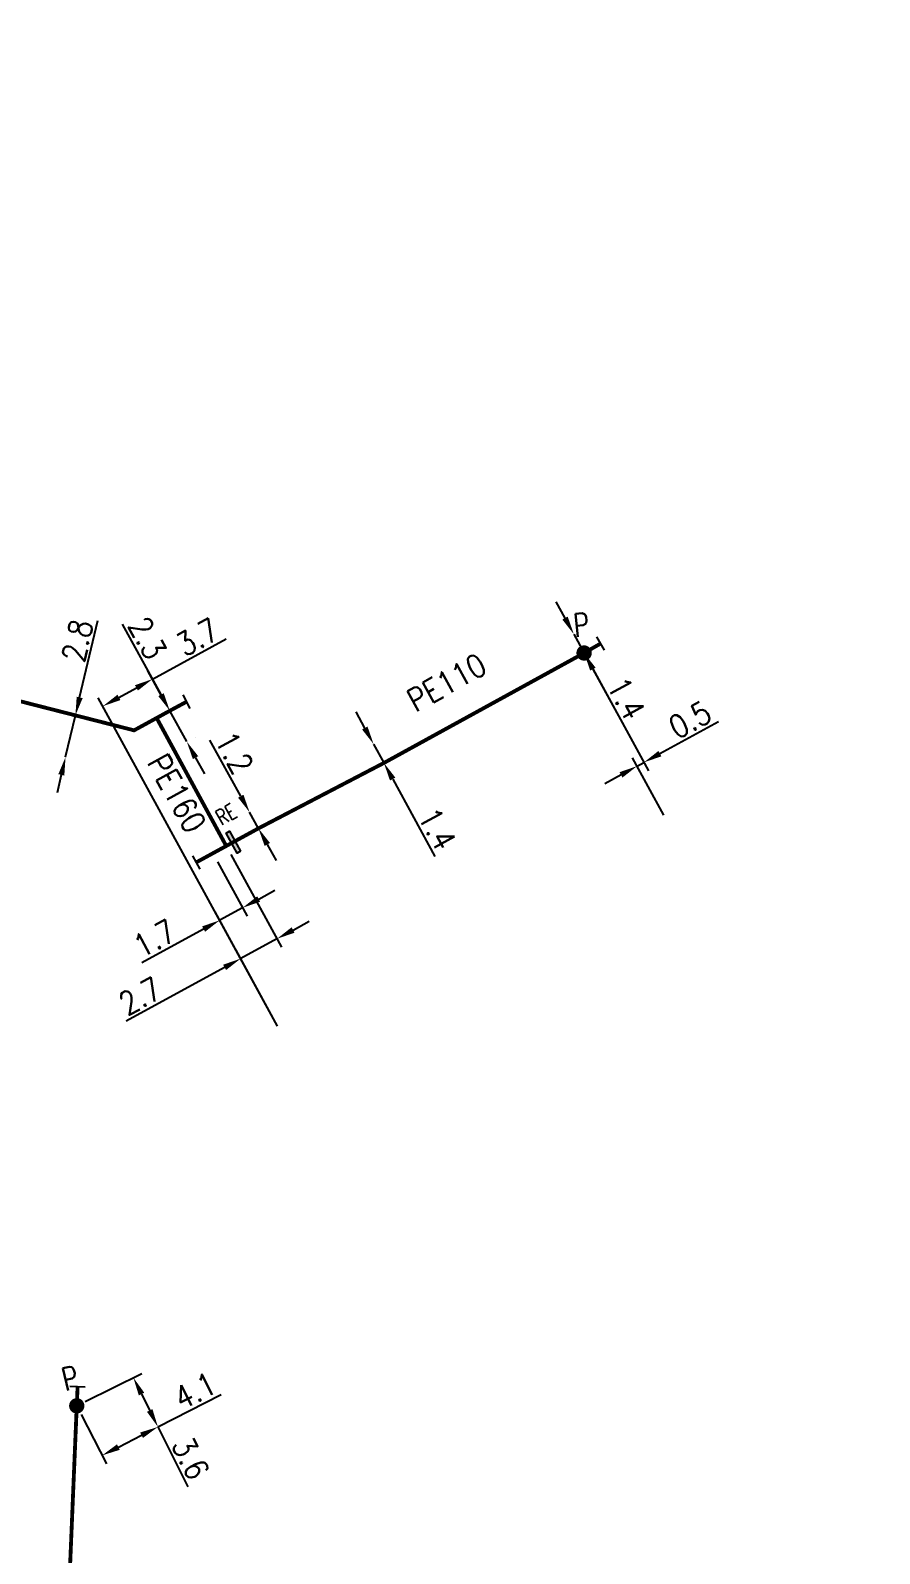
# Model space of a CAD drawing. Header units: millimetres. Extents: x 150998 to 151977, y 126997 to 128005.
# Drawn here: x 151564.8 to 151620.3, y 127257.4 to 127357 of the extents above; entities that cross this region are included whole.
import ezdxf
from ezdxf.enums import TextEntityAlignment as Align

# ---------------------------------------------------------------- set-up
doc = ezdxf.new("R2010")
doc.units = ezdxf.units.MM
doc.header["$PDMODE"] = 34
doc.linetypes.add('L_100_PE', pattern=[14, 10, -1.5, 1, -1.5])
doc.layers.get('0').update_dxf_attribs({"linetype": 'CONTINUOUS'})
doc.layers.get('DEFPOINTS').update_dxf_attribs({"linetype": 'CONTINUOUS'})
for name, color, linetype in [('L_140', 3, 'CONTINUOUS'), ('L_300', 7, 'CONTINUOUS'), ('L_340', 7, 'CONTINUOUS')]:
    doc.layers.add(name, color=color, linetype=linetype)
doc.styles.add('G_ROMANS', font='ROMANS.SHX', dxfattribs={"width": 0.75})
doc.styles.get("Standard").update_dxf_attribs({"font": 'romans.shx', "width": 0.85})
doc.dimstyles.get("Standard").update_dxf_attribs({"dimtxt": 1.5, "dimasz": 1.2, "dimexe": 0.625, "dimexo": 0.625, "dimgap": 0.25, "dimtad": 1, "dimdec": 1, "dimzin": 0, "dimdsep": 46, "dimtxsty": 'Standard', "dimcen": -0.5, "dimadec": 0, "dimazin": 0, "dimtfac": 1, "dimtdec": 1, "dimtmove": 0, "dimatfit": 3, "dimfxl": 0, "dimtolj": 1, "dimtzin": 0, "dimarcsym": 0})

# ---------------------------------------------------------------- blocks, each defined once
blk = doc.blocks.new('*D719')
at = {"layer": 'DEFPOINTS', "color": 0, "linetype": 'Continuous', "transparency": 16777216}
for p in [(151567.822, 127267.014), (151573.128, 127265.635), (151573.128, 127265.635)]:
    blk.add_point(p, dxfattribs=at)
at = {"layer": 'L_300', "color": 0, "linetype": 'Continuous', "lineweight": -2, "transparency": 16777216}
for p, q in [((151573.128, 127265.635), (151577.271, 127267.748)), ((151568.106, 127266.457), (151569.76, 127263.215)), ((151570.545, 127264.317), (151572.059, 127265.09))]:
    blk.add_line(p, q, dxfattribs=at)
at = {"layer": 'L_300', "color": 0, "linetype": 'Continuous', "transparency": 16777216}
for points in [[(151571.968, 127265.268), (151572.15, 127264.912), (151573.128, 127265.635)], [(151570.454, 127264.495), (151570.636, 127264.139), (151569.476, 127263.772)]]:
    blk.add_solid(points, dxfattribs=at)
at = {"layer": 'L_300', "color": 0, "linetype": 'Continuous', "transparency": 16777216, "insert": (151575.566, 127268.001), "char_height": 1.5, "attachment_point": 5, "rotation": 27.02742}
blk.add_mtext('\\A1;4.1', dxfattribs=at)
blk = doc.blocks.new('*D720')
at = {"layer": 'DEFPOINTS', "color": 0, "linetype": 'Continuous', "transparency": 16777216}
for p in [(151567.822, 127267.014), (151573.128, 127265.635), (151573.128, 127265.635)]:
    blk.add_point(p, dxfattribs=at)
at = {"layer": 'L_300', "color": 0, "linetype": 'Continuous', "lineweight": -2, "transparency": 16777216}
for p, q in [((151568.381, 127267.293), (151572.082, 127269.136)), ((151572.058, 127267.783), (151572.593, 127266.709)), ((151573.128, 127265.635), (151575.077, 127261.722))]:
    blk.add_line(p, q, dxfattribs=at)
at = {"layer": 'L_300', "color": 0, "linetype": 'Continuous', "transparency": 16777216}
for points in [[(151572.237, 127267.872), (151571.879, 127267.694), (151571.523, 127268.857)], [(151572.772, 127266.798), (151572.414, 127266.62), (151573.128, 127265.635)]]:
    blk.add_solid(points, dxfattribs=at)
at = {"layer": 'L_300', "color": 0, "linetype": 'Continuous', "transparency": 16777216, "insert": (151575.265, 127263.587), "char_height": 1.5, "attachment_point": 5, "rotation": 296.47915}
blk.add_mtext('\\A1;3.6', dxfattribs=at)
blk = doc.blocks.new('*D829')
at = {"layer": 'DEFPOINTS', "color": 0, "linetype": 'Continuous', "transparency": 16777216}
for p in [(151587.232, 127310.285), (151587.232, 127310.285), (151587.903, 127309.056)]:
    blk.add_point(p, dxfattribs=at)
at = {"layer": 'L_140', "color": 0, "linetype": 'Continuous', "lineweight": -2, "transparency": 16777216}
for p, q in [((151586.657, 127311.338), (151586.082, 127312.392)), ((151587.232, 127310.285), (151587.903, 127309.056)), ((151588.478, 127308.003), (151591.245, 127302.934))]:
    blk.add_line(p, q, dxfattribs=at)
at = {"layer": 'L_140', "color": 0, "linetype": 'Continuous', "transparency": 16777216}
for points in [[(151586.832, 127311.434), (151586.481, 127311.243), (151587.232, 127310.285)], [(151588.653, 127308.099), (151588.302, 127307.907), (151587.903, 127309.056)]]:
    blk.add_solid(points, dxfattribs=at)
at = {"layer": 'L_140', "color": 0, "linetype": 'Continuous', "transparency": 16777216, "insert": (151591.392, 127304.752), "char_height": 1.5, "attachment_point": 5, "rotation": 298.63127}
blk.add_mtext('\\A1;1.4', dxfattribs=at)
blk = doc.blocks.new('*D830')
at = {"layer": 'DEFPOINTS', "color": 0, "linetype": 'Continuous', "transparency": 16777216}
for p in [(151600.993, 127316.247), (151604.461, 127308.852), (151606.51, 127305.098)]:
    blk.add_point(p, dxfattribs=at)
at = {"layer": 'L_300', "color": 0, "linetype": 'Continuous', "lineweight": -2, "transparency": 16777216}
for p, q in [((151601.293, 127315.699), (151605.199, 127308.543)), ((151605.953, 127309.667), (151609.79, 127311.762)), ((151606.211, 127305.647), (151604.161, 127309.401)), ((151604.461, 127308.852), (151604.9, 127309.092)), ((151603.408, 127308.277), (151602.354, 127307.702))]:
    blk.add_line(p, q, dxfattribs=at)
at = {"layer": 'L_300', "color": 0, "linetype": 'Continuous', "transparency": 16777216}
for points in [[(151605.857, 127309.843), (151606.049, 127309.492), (151604.9, 127309.092)], [(151603.312, 127308.453), (151603.503, 127308.102), (151604.461, 127308.852)]]:
    blk.add_solid(points, dxfattribs=at)
at = {"layer": 'L_300', "color": 0, "linetype": 'Continuous', "transparency": 16777216, "insert": (151607.919, 127311.88), "char_height": 1.5, "attachment_point": 5, "rotation": 28.63127}
blk.add_mtext('\\A1;0.5', dxfattribs=at)
blk = doc.blocks.new('*D831')
at = {"layer": 'DEFPOINTS', "color": 0, "linetype": 'Continuous', "transparency": 16777216}
for p in [(151600.323, 127317.476), (151600.323, 127317.476), (151600.993, 127316.247)]:
    blk.add_point(p, dxfattribs=at)
at = {"layer": 'L_300', "color": 0, "linetype": 'Continuous', "lineweight": -2, "transparency": 16777216}
for p, q in [((151599.748, 127318.529), (151599.173, 127319.583)), ((151600.323, 127317.476), (151600.993, 127316.247)), ((151601.568, 127315.194), (151603.605, 127311.464))]:
    blk.add_line(p, q, dxfattribs=at)
at = {"layer": 'L_300', "color": 0, "linetype": 'Continuous', "transparency": 16777216}
for points in [[(151599.923, 127318.625), (151599.572, 127318.433), (151600.323, 127317.476)], [(151601.744, 127315.29), (151601.393, 127315.098), (151600.993, 127316.247)]]:
    blk.add_solid(points, dxfattribs=at)
at = {"layer": 'L_300', "color": 0, "linetype": 'Continuous', "transparency": 16777216, "insert": (151603.752, 127313.281), "char_height": 1.5, "attachment_point": 5, "rotation": 298.63127}
blk.add_mtext('\\A1;1.4', dxfattribs=at)
blk = doc.blocks.new('*D832')
at = {"layer": 'DEFPOINTS', "color": 0, "linetype": 'Continuous', "transparency": 16777216}
for p in [(151577.596, 127303.627), (151578.54, 127296.262), (151581.246, 127291.306)]:
    blk.add_point(p, dxfattribs=at)
at = {"layer": 'L_140', "color": 0, "linetype": 'Continuous', "lineweight": -2, "transparency": 16777216}
for p, q in [((151577.895, 127303.078), (151581.209, 127297.007)), ((151581.963, 127298.13), (151583.016, 127298.705)), ((151580.946, 127291.854), (151578.241, 127296.81)), ((151580.91, 127297.555), (151578.54, 127296.262)), ((151577.487, 127295.687), (151571.052, 127292.174))]:
    blk.add_line(p, q, dxfattribs=at)
at = {"layer": 'L_140', "color": 0, "linetype": 'Continuous', "transparency": 16777216}
for points in [[(151581.867, 127298.306), (151582.059, 127297.955), (151580.91, 127297.555)], [(151577.391, 127295.862), (151577.583, 127295.511), (151578.54, 127296.262)]]:
    blk.add_solid(points, dxfattribs=at)
at = {"layer": 'L_140', "color": 0, "linetype": 'Continuous', "transparency": 16777216, "insert": (151571.965, 127293.811), "char_height": 1.5, "attachment_point": 5, "rotation": 28.63127}
blk.add_mtext('\\A1;2.7', dxfattribs=at)
blk = doc.blocks.new('*D833')
at = {"layer": 'DEFPOINTS', "color": 0, "linetype": 'Continuous', "transparency": 16777216}
for p in [(151576.718, 127303.147), (151577.171, 127298.769), (151581.246, 127291.306)]:
    blk.add_point(p, dxfattribs=at)
at = {"layer": 'L_340', "color": 0, "linetype": 'Continuous', "lineweight": -2, "transparency": 16777216}
for p, q in [((151577.017, 127302.599), (151578.963, 127299.035)), ((151579.717, 127300.159), (151580.77, 127300.734)), ((151580.946, 127291.854), (151576.872, 127299.318)), ((151578.663, 127299.584), (151577.171, 127298.769)), ((151576.118, 127298.194), (151572.068, 127295.983))]:
    blk.add_line(p, q, dxfattribs=at)
at = {"layer": 'L_340', "color": 0, "linetype": 'Continuous', "transparency": 16777216}
for points in [[(151579.621, 127300.334), (151579.812, 127299.983), (151578.663, 127299.584)], [(151576.022, 127298.37), (151576.214, 127298.019), (151577.171, 127298.769)]]:
    blk.add_solid(points, dxfattribs=at)
at = {"layer": 'L_340', "color": 0, "linetype": 'Continuous', "transparency": 16777216, "insert": (151572.901, 127297.577), "char_height": 1.5, "attachment_point": 5, "rotation": 28.63127}
blk.add_mtext('\\A1;1.7', dxfattribs=at)
blk = doc.blocks.new('*D834')
at = {"layer": 'DEFPOINTS', "color": 0, "linetype": 'Continuous', "transparency": 16777216}
for p in [(151579.124, 127305.831), (151579.124, 127305.831), (151579.702, 127304.779)]:
    blk.add_point(p, dxfattribs=at)
at = {"layer": 'L_140', "color": 0, "linetype": 'Continuous', "lineweight": -2, "transparency": 16777216}
for p, q in [((151578.546, 127306.882), (151576.529, 127310.554)), ((151579.702, 127304.779), (151579.124, 127305.831)), ((151580.279, 127303.727), (151580.857, 127302.675))]:
    blk.add_line(p, q, dxfattribs=at)
at = {"layer": 'L_140', "color": 0, "linetype": 'Continuous', "transparency": 16777216}
for points in [[(151578.721, 127306.979), (151578.371, 127306.786), (151579.124, 127305.831)], [(151580.455, 127303.824), (151580.104, 127303.631), (151579.702, 127304.779)]]:
    blk.add_solid(points, dxfattribs=at)
at = {"layer": 'L_140', "color": 0, "linetype": 'Continuous', "transparency": 16777216, "insert": (151578.125, 127309.726), "char_height": 1.5, "attachment_point": 5, "rotation": 298.78445}
blk.add_mtext('\\A1;1.2', dxfattribs=at)
blk = doc.blocks.new('*D835')
at = {"layer": 'DEFPOINTS', "color": 0, "linetype": 'Continuous', "transparency": 16777216}
for p in [(151569.528, 127312.769), (151573.908, 127312.471), (151581.246, 127291.306)]:
    blk.add_point(p, dxfattribs=at)
at = {"layer": 'L_340', "color": 0, "linetype": 'Continuous', "lineweight": -2, "transparency": 16777216}
for p, q in [((151572.777, 127314.543), (151577.587, 127317.169)), ((151573.609, 127313.019), (151572.478, 127315.091)), ((151570.581, 127313.344), (151571.724, 127313.968)), ((151580.946, 127291.854), (151569.229, 127313.318))]:
    blk.add_line(p, q, dxfattribs=at)
at = {"layer": 'L_340', "color": 0, "linetype": 'Continuous', "transparency": 16777216}
for points in [[(151571.628, 127314.143), (151571.82, 127313.792), (151572.777, 127314.543)], [(151570.486, 127313.52), (151570.677, 127313.169), (151569.528, 127312.769)]]:
    blk.add_solid(points, dxfattribs=at)
at = {"layer": 'L_340', "color": 0, "linetype": 'Continuous', "transparency": 16777216, "insert": (151575.716, 127317.287), "char_height": 1.5, "attachment_point": 5, "rotation": 28.63127}
blk.add_mtext('\\A1;3.7', dxfattribs=at)
blk = doc.blocks.new('*D836')
at = {"layer": 'DEFPOINTS', "color": 0, "linetype": 'Continuous', "transparency": 16777216}
for p in [(151567.735, 127312.171), (151567.09, 127309.447), (151567.09, 127309.447)]:
    blk.add_point(p, dxfattribs=at)
at = {"layer": 'L_140', "color": 0, "linetype": 'Continuous', "lineweight": -2, "transparency": 16777216}
for p, q in [((151568.012, 127313.339), (151569.204, 127318.366)), ((151567.09, 127309.447), (151567.735, 127312.171)), ((151566.813, 127308.279), (151566.536, 127307.111))]:
    blk.add_line(p, q, dxfattribs=at)
at = {"layer": 'L_140', "color": 0, "linetype": 'Continuous', "transparency": 16777216}
for points in [[(151567.818, 127313.385), (151568.207, 127313.293), (151567.735, 127312.171)], [(151566.618, 127308.325), (151567.007, 127308.233), (151567.09, 127309.447)]]:
    blk.add_solid(points, dxfattribs=at)
at = {"layer": 'L_140', "color": 0, "linetype": 'Continuous', "transparency": 16777216, "insert": (151567.865, 127317.054), "char_height": 1.5, "attachment_point": 5, "rotation": 76.6636}
blk.add_mtext('\\A1;2.8', dxfattribs=at)
blk = doc.blocks.new('*D842')
at = {"layer": 'DEFPOINTS', "color": 0, "linetype": 'Continuous', "transparency": 16777216}
for p in [(151573.908, 127312.471), (151575.013, 127310.454), (151575.013, 127310.454)]:
    blk.add_point(p, dxfattribs=at)
at = {"layer": 'L_340', "color": 0, "linetype": 'Continuous', "lineweight": -2, "transparency": 16777216}
for p, q in [((151573.332, 127313.523), (151570.805, 127318.135)), ((151574.456, 127312.771), (151574.456, 127312.771)), ((151575.013, 127310.454), (151573.908, 127312.471)), ((151575.561, 127310.754), (151575.561, 127310.754)), ((151575.59, 127309.401), (151576.166, 127308.349))]:
    blk.add_line(p, q, dxfattribs=at)
at = {"layer": 'L_340', "color": 0, "linetype": 'Continuous', "transparency": 16777216}
for points in [[(151573.507, 127313.619), (151573.156, 127313.427), (151573.908, 127312.471)], [(151575.765, 127309.497), (151575.414, 127309.305), (151575.013, 127310.454)]]:
    blk.add_solid(points, dxfattribs=at)
at = {"layer": 'L_340', "color": 0, "linetype": 'Continuous', "transparency": 16777216, "insert": (151572.444, 127317.225), "char_height": 1.5, "attachment_point": 5, "rotation": 298.71712}
blk.add_mtext('\\A1;2.3', dxfattribs=at)
blk = doc.blocks.new('L_340_07')
at = {"color": 0, "linetype": 'Continuous', "const_width": 0.25, "flags": 128}
blk.add_lwpolyline([(0, 0), (1.25, 0)], dxfattribs=at)
at = {"color": 0, "linetype": 'Continuous', "flags": 128}
blk.add_lwpolyline([(1.25, -0.5), (1.25, 0.5)], dxfattribs=at)
at = {"color": 0, "linetype": 'Continuous', "style": 'G_ROMANS', "width": 0.75, "flags": 3}
for tag, p in [('DEF_LEG', (0.723, -3.465)), ('DEF_COUP', (0.723, -5.965)), ('DEF_TYPE', (0.723, -8.465))]:
    blk.add_attdef(tag, text='', height=1.2, dxfattribs=at).set_placement(p, align=Align.MIDDLE)
blk = doc.blocks.new('L_300_12')
at = {"color": 0, "linetype": 'Continuous', "const_width": 0.497, "flags": 128}
blk.add_lwpolyline([(-0.252, 0, 1), (0.252, 0, 1)], format="xyb", close=True, dxfattribs=at)
at = {"color": 0, "linetype": 'Continuous', "style": 'G_ROMANS', "width": 0.75}
blk.add_text('P', height=1.5, dxfattribs=at).set_placement((0, 1.85), align=Align.MIDDLE)
at = {"color": 0, "linetype": 'Continuous', "style": 'G_ROMANS', "width": 0.75, "flags": 3}
for tag, p in [('DEF_LEG', (0, -5)), ('DEF_COUP', (0, -7.5)), ('DEF_TYPE', (0, -10))]:
    blk.add_attdef(tag, text='', height=1.2, dxfattribs=at).set_placement(p, align=Align.MIDDLE)
blk = doc.blocks.new('L_340_21')
at = {"linetype": 'Continuous'}
blk.add_hatch(color=0, dxfattribs=at).paths.add_polyline_path([(0.125, 0.75), (-0.125, 0.75), (-0.125, -0.75), (0.125, -0.75)])
at = {"color": 0, "linetype": 'Continuous'}
blk.add_lwpolyline([(-0.125, 0.75), (0.125, 0.75), (0.125, -0.75), (-0.125, -0.75)], close=True, dxfattribs=at)
at = {"color": 0, "linetype": 'Continuous', "width": 0.75}
for tag, height, flags, p in [('RE', 1.5, 8, (0, 3)), ('DEF_LEG', 1.2, 3, (0, -5)), ('DEF_COUP', 1.2, 3, (0, -7.5)), ('DEF_TYPE', 1.2, 3, (0, -10))]:
    blk.add_attdef(tag, text='', height=height, dxfattribs=dict(at, flags=flags)).set_placement(p, align=Align.MIDDLE)

msp = doc.modelspace()

# ---------------------------------------------------------------- linework, layer by layer
at = {"layer": 'L_140', "linetype": 'L_100_PE', "flags": 128}
for points in [[(151534.194, 127355.842, 0.25, 0.25, 0), (151534.53, 127355.228, 0.25, 0.25, 0), (151534.53, 127355.228, 0.25, 0.25, 0), (151537.381, 127356.789, 0.25, 0.25, 0), (151543.481, 127345.024, 0.25, 0.25, 0), (151551.565, 127330.481, 0.25, 0.25, 0), (151556.368, 127322.347, 0.25, 0.25, 0), (151560.941, 127315.269, 0.25, 0.25, 0), (151562.073, 127313.616, 0.25, 0.25, 0), (151571.569, 127311.189, 0.25, 0.25, 0), (151573.042, 127311.996, 0.25, 0.25, 0), (151573.908, 127312.471, 0, 0, 0)], [(151567.822, 127267.014, 0.25, 0.25, 0), (151566.949, 127246.102, 0.25, 0.25, 0), (151566.805, 127244.164, 0.25, 0.25, 0.071903), (151568.679, 127231.883, 0.25, 0.25, 0), (151568.493, 127231.523, 0.25, 0.25, 0), (151569.011, 127230.158, 0.25, 0.25, 0), (151569.345, 127230.115, 0.25, 0.25, 0), (151569.567, 127229.645, 0.25, 0.25, 0), (151580.043, 127209.953, 0.25, 0.25, 0), (151587.293, 127196.178, 0.25, 0.25, 0), (151591.952, 127188.785, 0.25, 0.25, 0), (151594.216, 127185.239, 0.25, 0.25, 0.151783), (151598.339, 127181.782, 0.25, 0.25, 0.157943), (151603.898, 127181.319, 0.25, 0.25, 0), (151607.95, 127183.496, 0.25, 0.25, 0), (151663.22, 127210.836, 0.25, 0.25, 0), (151703.908, 127231.081, 0, 0, 0)]]:
    msp.add_lwpolyline(points, format="xyseb", dxfattribs=at)
at = {"layer": 'L_140', "linetype": 'L_100_PE', "const_width": 0.25, "flags": 128}
for points in [[(151600.993, 127316.247), (151587.903, 127309.056), (151579.702, 127304.779), (151576.718, 127303.147), (151576.718, 127303.147)], [(151577.596, 127303.627), (151573.045, 127311.998)]]:
    msp.add_lwpolyline(points, dxfattribs=at)

# ---------------------------------------------------------------- block references
at = {"layer": 'L_300'}
for p, rotation in [((151600.993, 127316.247), 5.361498260551069), ((151567.822, 127267.014), 13.33839702825814)]:
    msp.add_blockref('L_300_12', p, dxfattribs=dict(at, rotation=rotation))
at = {"layer": 'L_340'}
for p, rotation in [((151600.993, 127316.247), 29.76545428202696), ((151573.908, 127312.471), 28.3152052234443), ((151576.718, 127303.147), 208.6312704515125), ((151567.822, 127267.014), 87.49813698002838)]:
    msp.add_blockref('L_340_07', p, dxfattribs=dict(at, rotation=rotation))
ref = msp.add_blockref('L_340_21', (151578.054, 127303.877), dxfattribs=dict(at, rotation=208.7138497115642))
ref.add_attrib('RE', 'RE', dxfattribs={"layer": '0', "color": 0, "linetype": 'Continuous', "height": 1, "rotation": 28.78445, "width": 0.75, "flags": 8}).set_placement((151577.594, 127305.702), align=Align.MIDDLE)

# ---------------------------------------------------------------- texts
at = {"layer": 'L_140', "linetype": 'Continuous', "width": 0.85}
for s, rotation, p in [('PE110', 29.08954, (151589.984, 127312.339)), ('PE160', 299.0683, (151572.378, 127309.099))]:
    msp.add_text(s, height=1.5, rotation=rotation, dxfattribs=at).set_placement(p)

# ---------------------------------------------------------------- dimensions: what is measured, and where the dimension line sits
at = {"layer": 'L_140', "linetype": 'Continuous'}
for base, p1, p2, angle, picture, middle in [((151567.09, 127309.447), (151567.735, 127312.171), (151567.09, 127309.447), 76.6636, '*D836', (151568.838, 127316.823)), ((151587.232, 127310.285), (151587.903, 127309.056), (151587.232, 127310.285), 298.63127, '*D829', (151590.514, 127304.273)), ((151579.124, 127305.831), (151579.702, 127304.779), (151579.124, 127305.831), 298.78445, '*D834', (151577.248, 127309.244)), ((151578.54, 127296.262), (151577.596, 127303.627), (151581.246, 127291.306), 28.63127, '*D832', (151572.444, 127292.934))]:
    dim = msp.add_linear_dim(base=base, p1=p1, p2=p2, angle=angle, dimstyle='Standard', dxfattribs=at)
    dim.commit()
    dim.dimension.update_dxf_attribs({"geometry": picture, "text_midpoint": middle, "dimtype": 160})
at = {"layer": 'L_300', "linetype": 'Continuous'}
for base, p1, p2, angle, picture, middle in [((151600.323, 127317.476), (151600.993, 127316.247), (151600.323, 127317.476), 298.63127, '*D831', (151602.874, 127312.802)), ((151604.461, 127308.852), (151600.993, 127316.247), (151606.51, 127305.098), 208.63127, '*D830', (151608.398, 127311.002)), ((151573.128, 127265.635), (151567.822, 127267.014), (151573.128, 127265.635), 207.02742, '*D719', (151576.021, 127267.111)), ((151573.128, 127265.635), (151567.822, 127267.014), (151573.128, 127265.635), 116.47915, '*D720', (151574.37, 127263.142))]:
    dim = msp.add_linear_dim(base=base, p1=p1, p2=p2, angle=angle, dimstyle='Standard', dxfattribs=at)
    dim.commit()
    dim.dimension.update_dxf_attribs({"geometry": picture, "text_midpoint": middle, "dimtype": 160})
at = {"layer": 'L_340', "linetype": 'Continuous'}
for base, p1, p2, angle, picture, middle in [((151569.528, 127312.769), (151573.908, 127312.471), (151581.246, 127291.306), 28.63127, '*D835', (151576.195, 127316.409)), ((151575.013, 127310.454), (151573.908, 127312.471), (151575.013, 127310.454), 118.71712, '*D842', (151571.567, 127316.744)), ((151577.171, 127298.769), (151576.718, 127303.147), (151581.246, 127291.306), 208.63127, '*D833', (151573.38, 127296.7))]:
    dim = msp.add_linear_dim(base=base, p1=p1, p2=p2, angle=angle, dimstyle='Standard', dxfattribs=at)
    dim.commit()
    dim.dimension.update_dxf_attribs({"geometry": picture, "text_midpoint": middle, "dimtype": 160})

doc.saveas('drawing.dxf')
